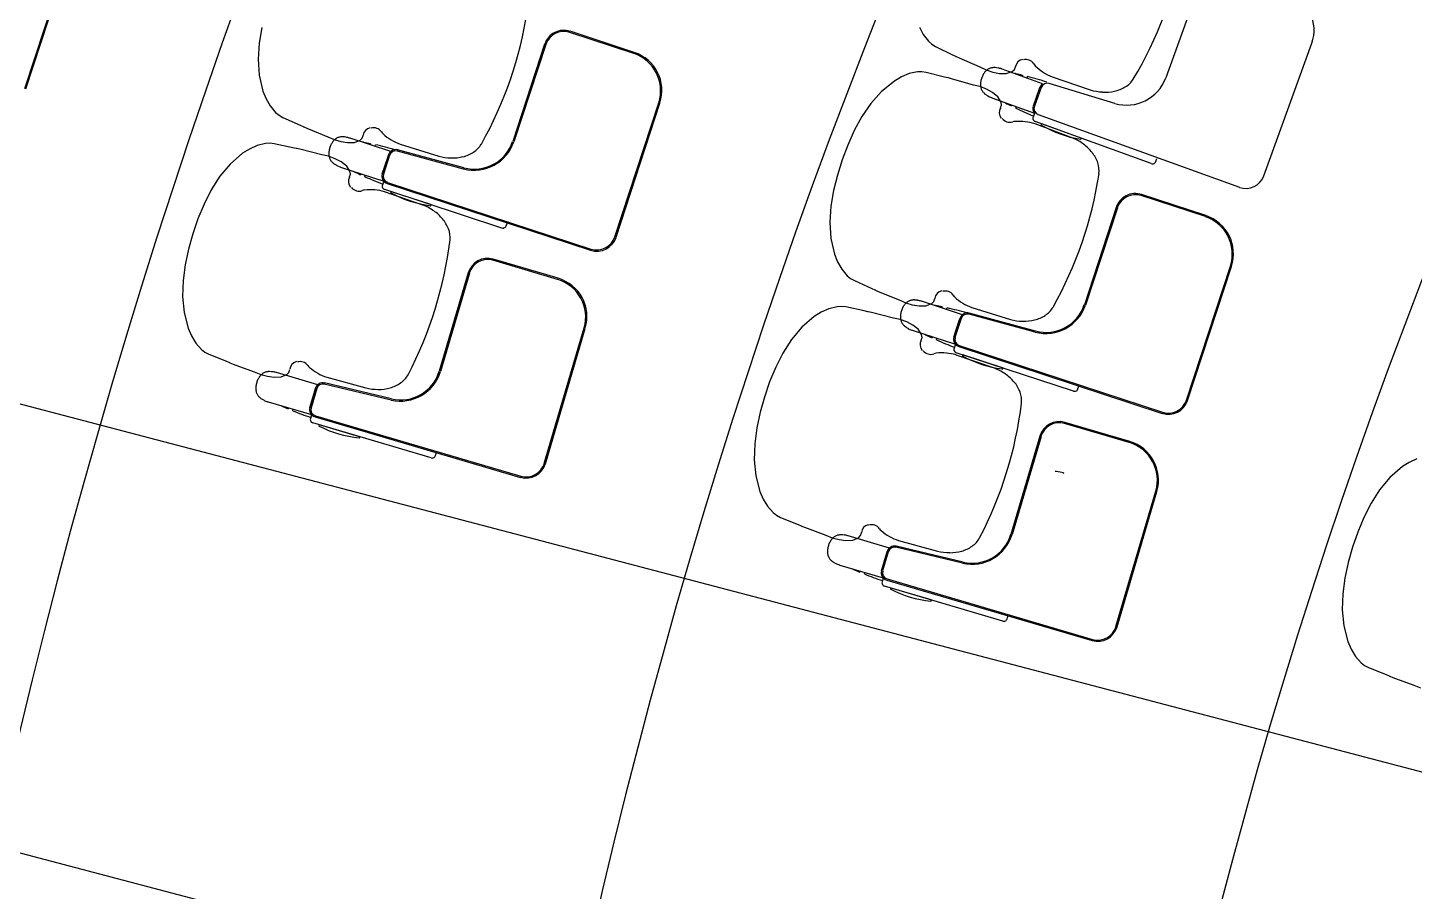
# Model space of a CAD drawing. Extents: x 324 to 2190, y 315 to 1855.
# Drawn here: x 653.1 to 763.3, y 1452 to 1520.6 of the extents above; entities that cross this region are included whole.
import ezdxf

# ---------------------------------------------------------------- set-up
doc = ezdxf.new("R2010")
doc.units = 0
doc.header["$LTSCALE"] = 48
doc.header["$MEASUREMENT"] = 0
doc.layers.add('first flr', color=8, linetype='CONTINUOUS')

msp = doc.modelspace()

# ---------------------------------------------------------------- linework, layer by layer
at = {"layer": 'first flr'}
for p, q in [((652.84, 1515.83), (656.34, 1526.48)), ((652.93, 1515.8), (656.42, 1526.45)), ((746.32, 1524.32), (743.55, 1516.67)), ((701.26, 1518.61), (696.16, 1520.28)), ((701.28, 1518.69), (696.19, 1520.37)), ((694.16, 1519.34), (691.63, 1511.61)), ((694.25, 1519.31), (691.72, 1511.58)), ((751.35, 1508.87), (755.16, 1519.42)), ((733.75, 1516.2), (730.54, 1517.36)), ((732.17, 1516.87), (732.14, 1516.78)), ((732.5, 1516.65), (732.55, 1516.77)), ((733.65, 1515.91), (733.11, 1514.41)), ((739.49, 1514.63), (734.27, 1516.22)), ((734.51, 1516.75), (737.55, 1515.71)), ((699.75, 1504.02), (703.24, 1514.68)), ((729.72, 1515.09), (733.11, 1513.87)), ((699.84, 1504), (703.33, 1514.65)), ((731.32, 1514.51), (731.29, 1514.43)), ((731.64, 1514.26), (731.68, 1514.38)), ((733.11, 1513.86), (733, 1513.55)), ((733.41, 1513.76), (749.42, 1507.97)), ((798.64, 1452.37), (566.36, 1513.34)), ((736.16, 1511.87), (733.16, 1513.01)), ((742.4, 1509.85), (733.17, 1513.19)), ((733.66, 1512.99), (733.64, 1512.95)), ((736.81, 1511.88), (733.69, 1513)), ((681.93, 1510.81), (678.7, 1511.88)), ((680.33, 1511.43), (680.31, 1511.35)), ((682.68, 1511.39), (685.75, 1510.44)), ((736.81, 1511.8), (736.82, 1511.84)), ((680.67, 1511.23), (680.71, 1511.35)), ((681.76, 1510.55), (681.26, 1509.03)), ((681.84, 1510.52), (681.35, 1509)), ((687.72, 1509.42), (682.46, 1510.85)), ((687.75, 1509.51), (682.48, 1510.94)), ((677.94, 1509.58), (681.37, 1508.46)), ((742.76, 1510.02), (742.84, 1510.25)), ((679.56, 1509.06), (679.53, 1508.97)), ((679.88, 1508.81), (679.92, 1508.94)), ((681.37, 1508.46), (681.27, 1508.15)), ((681.64, 1508.27), (697.82, 1502.97)), ((681.67, 1508.36), (697.85, 1503.06)), ((684.48, 1506.56), (681.44, 1507.61)), ((690.77, 1504.73), (681.45, 1507.79)), ((681.94, 1507.6), (681.93, 1507.56)), ((685.12, 1506.59), (681.98, 1507.62)), ((746.7, 1505.64), (741.6, 1507.31)), ((746.73, 1505.72), (741.63, 1507.4)), ((685.13, 1506.51), (685.14, 1506.55)), ((739.61, 1506.37), (737.08, 1498.64)), ((739.7, 1506.34), (737.16, 1498.61)), ((691.12, 1504.91), (691.2, 1505.14)), ((695.2, 1500.65), (690.06, 1502.17)), ((695.23, 1500.74), (690.08, 1502.25)), ((745.2, 1491.06), (748.69, 1501.71)), ((745.29, 1491.03), (748.78, 1501.68)), ((688.09, 1501.17), (685.79, 1493.36)), ((688.18, 1501.14), (685.88, 1493.34)), ((727.38, 1497.84), (724.14, 1498.91)), ((725.78, 1498.46), (725.75, 1498.38)), ((726.12, 1498.26), (726.16, 1498.38)), ((728.13, 1498.42), (731.2, 1497.47)), ((727.2, 1497.58), (726.71, 1496.06)), ((727.29, 1497.55), (726.79, 1496.03)), ((733.17, 1496.45), (727.91, 1497.88)), ((733.19, 1496.54), (727.93, 1497.97)), ((694.14, 1486.03), (697.31, 1496.79)), ((694.23, 1486), (697.4, 1496.76)), ((723.39, 1496.61), (726.82, 1495.49)), ((725, 1496.09), (724.97, 1496)), ((725.33, 1495.84), (725.37, 1495.97)), ((726.82, 1495.49), (726.72, 1495.18)), ((736.22, 1491.77), (726.89, 1494.82)), ((727.09, 1495.31), (743.26, 1490)), ((727.12, 1495.39), (743.29, 1490.09)), ((729.93, 1493.59), (726.89, 1494.64)), ((727.39, 1494.63), (727.38, 1494.59)), ((730.57, 1493.62), (727.42, 1494.65)), ((676.13, 1492.27), (672.86, 1493.24)), ((676.86, 1492.87), (679.95, 1492.02)), ((730.58, 1493.54), (730.59, 1493.58)), ((675.96, 1492), (675.51, 1490.47)), ((676.05, 1491.97), (675.6, 1490.45)), ((681.96, 1491.06), (676.65, 1492.32)), ((681.98, 1491.15), (676.67, 1492.42)), ((736.57, 1491.94), (736.65, 1492.17)), ((672.18, 1490.92), (675.63, 1489.91)), ((673.8, 1490.44), (673.78, 1490.36)), ((674.14, 1490.21), (674.17, 1490.33)), ((675.64, 1489.9), (675.54, 1489.59)), ((675.91, 1489.73), (692.24, 1484.92)), ((675.94, 1489.82), (692.27, 1485.01)), ((685.15, 1486.47), (675.73, 1489.24)), ((676.23, 1489.06), (676.22, 1489.02)), ((679.44, 1488.15), (676.27, 1489.08)), ((740.65, 1487.68), (735.5, 1489.2)), ((740.68, 1487.77), (735.53, 1489.28)), ((679.45, 1488.07), (679.46, 1488.11)), ((733.54, 1488.2), (731.24, 1480.39)), ((733.63, 1488.17), (731.33, 1480.37)), ((685.49, 1486.66), (685.56, 1486.89)), ((735.41, 1485.28), (735.38, 1485.2)), ((739.59, 1473.06), (742.76, 1483.82)), ((739.68, 1473.03), (742.85, 1483.79)), ((789.78, 1419), (557.85, 1479.88)), ((721.58, 1479.3), (718.31, 1480.27)), ((727.43, 1478.18), (722.12, 1479.45)), ((722.31, 1479.9), (725.4, 1479.05)), ((721.41, 1479.03), (720.96, 1477.5)), ((721.49, 1479), (721.04, 1477.48)), ((727.4, 1478.09), (722.1, 1479.36)), ((717.63, 1477.95), (721.08, 1476.94)), ((719.25, 1477.47), (719.23, 1477.39)), ((719.59, 1477.24), (719.62, 1477.37)), ((721.08, 1476.93), (720.99, 1476.62)), ((730.59, 1473.5), (721.18, 1476.27)), ((721.36, 1476.76), (737.69, 1471.95)), ((721.39, 1476.85), (737.72, 1472.04)), ((721.68, 1476.09), (721.67, 1476.05)), ((724.89, 1475.18), (721.72, 1476.11)), ((724.9, 1475.1), (724.91, 1475.14)), ((730.94, 1473.69), (731.01, 1473.92))]:
    msp.add_line(p, q, dxfattribs=at)
at = {"layer": 'first flr', "linetype": 'Continuous'}
for points in [[(671.69, 1520.68), (671.48, 1519.43), (671.4, 1518.16), (671.48, 1516.88), (671.77, 1515.62), (672.02, 1515.01), (672.34, 1514.43), (672.78, 1513.91), (673.05, 1513.69), (673.35, 1513.52), (674.72, 1512.9), (674.97, 1512.79), (674.99, 1512.78), (675.02, 1512.77), (675.25, 1512.67), (676.92, 1511.99), (677.42, 1511.76), (677.95, 1511.61), (678.49, 1511.53), (679.04, 1511.52), (679.49, 1511.71), (679.67, 1511.87), (679.74, 1512.09), (679.74, 1512.11)], [(723.96, 1520.69), (724.27, 1520.1), (724.69, 1519.57), (724.95, 1519.34), (725.25, 1519.16), (726.6, 1518.5), (726.84, 1518.39), (726.87, 1518.37), (726.89, 1518.36), (727.12, 1518.25), (728.77, 1517.53), (729.26, 1517.29), (729.79, 1517.11), (730.33, 1517.02), (730.87, 1517), (731.33, 1517.17), (731.51, 1517.32), (731.6, 1517.54), (731.6, 1517.56)], [(730.4, 1514.26), (730.42, 1514.28), (730.49, 1514.5), (730.45, 1514.73), (730.21, 1515.16), (729.78, 1515.49), (729.3, 1515.76), (728.79, 1515.97), (728.25, 1516.09), (726.52, 1516.59), (726.27, 1516.66), (726.22, 1516.67), (725.96, 1516.73), (724.5, 1517.09), (724.16, 1517.15), (723.81, 1517.14), (723.15, 1517), (722.53, 1516.74), (721.97, 1516.41), (720.96, 1515.59), (720.11, 1514.64), (719.39, 1513.59), (718.78, 1512.48), (718.26, 1511.32), (717.82, 1510.14), (717.44, 1508.94), (717.14, 1507.71), (716.93, 1506.46), (716.85, 1505.19), (716.93, 1503.91), (717.22, 1502.65), (717.46, 1502.04), (717.79, 1501.46), (718.23, 1500.94), (718.49, 1500.72), (718.79, 1500.55), (720.17, 1499.93), (720.41, 1499.82), (720.44, 1499.81), (720.46, 1499.8), (720.69, 1499.7), (722.36, 1499.02), (722.87, 1498.79), (723.39, 1498.64), (723.94, 1498.56), (724.48, 1498.55), (724.94, 1498.74), (725.11, 1498.9), (725.19, 1499.12), (725.19, 1499.14)], [(733.02, 1514.44), (733.52, 1515.82), (733.56, 1515.94)], [(678.65, 1508.77), (678.66, 1508.79), (678.73, 1509.01), (678.68, 1509.25), (678.43, 1509.66), (677.99, 1509.98), (677.5, 1510.24), (676.98, 1510.43), (676.44, 1510.54), (674.7, 1510.99), (674.45, 1511.04), (674.4, 1511.05), (674.14, 1511.11), (672.66, 1511.43), (672.32, 1511.47), (671.97, 1511.45), (671.32, 1511.29), (670.71, 1511.01), (670.15, 1510.67), (669.17, 1509.82), (668.35, 1508.84), (667.66, 1507.77), (667.09, 1506.64), (666.6, 1505.47), (666.19, 1504.27), (665.85, 1503.06), (665.59, 1501.82), (665.42, 1500.56), (665.38, 1499.29), (665.5, 1498.02), (665.83, 1496.77), (666.09, 1496.16), (666.43, 1495.59), (666.88, 1495.09), (667.16, 1494.88), (667.46, 1494.71), (668.86, 1494.14), (669.1, 1494.04), (669.13, 1494.03), (669.15, 1494.02), (669.39, 1493.92), (671.08, 1493.3), (671.59, 1493.09), (672.12, 1492.95), (672.67, 1492.88), (673.21, 1492.9), (673.66, 1493.09), (673.83, 1493.26), (673.9, 1493.48), (673.9, 1493.5)], [(681.26, 1509.03), (681.72, 1510.42), (681.76, 1510.55)], [(724.1, 1495.8), (724.11, 1495.82), (724.18, 1496.04), (724.13, 1496.28), (723.87, 1496.69), (723.43, 1497.02), (722.95, 1497.27), (722.43, 1497.46), (721.89, 1497.57), (720.14, 1498.02), (719.9, 1498.07), (719.85, 1498.08), (719.58, 1498.14), (718.11, 1498.46), (717.76, 1498.5), (717.42, 1498.48), (716.76, 1498.32), (716.16, 1498.04), (715.6, 1497.7), (714.62, 1496.85), (713.8, 1495.87), (713.11, 1494.8), (712.54, 1493.67), (712.05, 1492.5), (711.64, 1491.3), (711.3, 1490.09), (711.04, 1488.85), (710.87, 1487.59), (710.83, 1486.32), (710.95, 1485.05), (711.27, 1483.8), (711.54, 1483.19), (711.88, 1482.62), (712.33, 1482.12), (712.6, 1481.91), (712.91, 1481.74), (714.31, 1481.17), (714.55, 1481.07), (714.58, 1481.06), (714.6, 1481.05), (714.83, 1480.95), (716.52, 1480.33), (717.03, 1480.12), (717.57, 1479.98), (718.11, 1479.91), (718.66, 1479.93), (719.11, 1480.12), (719.28, 1480.29), (719.35, 1480.51), (719.35, 1480.53)], [(726.71, 1496.06), (727.16, 1497.45), (727.2, 1497.58)], [(675.51, 1490.47), (675.92, 1491.88), (675.96, 1492)], [(763.52, 1486.39), (762.91, 1486.11), (762.36, 1485.77), (761.37, 1484.92), (760.55, 1483.94), (759.87, 1482.87), (759.29, 1481.74), (758.81, 1480.57), (758.4, 1479.37), (758.06, 1478.16), (757.79, 1476.92), (757.63, 1475.66), (757.58, 1474.39), (757.7, 1473.12), (758.03, 1471.87), (758.29, 1471.26), (758.64, 1470.69), (759.09, 1470.19), (759.36, 1469.98), (759.67, 1469.81), (761.06, 1469.24), (761.31, 1469.14), (761.34, 1469.13), (761.36, 1469.12), (761.59, 1469.02), (763.28, 1468.4), (763.79, 1468.19)], [(720.96, 1477.5), (721.37, 1478.91), (721.41, 1479.03)]]:
    msp.add_lwpolyline(points, dxfattribs=at)
at = {"layer": 'first flr'}
for centre, radius, start, end in [((1177.15, 1339.99), 539.34, 152.2676, 207.5287), ((1177.15, 1339.99), 491.34, 150.8026, 208.9269), ((1177.15, 1339.99), 443.34, 149.0055, 210.6408), ((713.96, 1532.8), 31.51, 328.9859, 349.4842), ((752.2, 1520.46), 3.14, 340.6339, 69.5791), ((661.65, 1526.81), 31.51, 330.7289, 351.2272), ((695.69, 1518.84), 1.6, 71.8496, 161.8496), ((695.7, 1518.82), 1.53, 72.5284, 161.1707), ((700.25, 1515.63), 3.14, 342.3769, 71.3221), ((700.29, 1515.65), 3.2, 341.8513, 71.8478), ((732.3, 1517.44), 0.706, 100.658, 170.3688), ((732.41, 1517.36), 0.768, 33.1193, 102.8301), ((731.24, 1515.78), 2.49, 152.5052, 159.2402), ((730.21, 1516.29), 1.34, 145.875, 151.28), ((730.15, 1516.34), 1.26, 140.7626, 146.0653), ((729.96, 1516.49), 1.02, 134.4697, 140.7303), ((729.92, 1516.52), 0.966, 127.6596, 134.3495), ((729.9, 1516.55), 0.935, 120.7312, 127.7551), ((729.87, 1516.61), 0.867, 113.1708, 120.6865), ((729.88, 1516.59), 0.886, 105.7194, 113.0881), ((729.91, 1516.48), 1, 99.0534, 105.6818), ((729.92, 1516.4), 1.08, 93.0636, 99.1451), ((729.93, 1516.26), 1.23, 87.5989, 92.9381), ((729.92, 1516), 1.48, 78.1932, 87.6472), ((729.54, 1514.44), 3.09, 71.8224, 77.3228), ((730.31, 1516.76), 0.642, 68.7511, 72.2886), ((731.57, 1516.68), 0.32, 77.4742, 94.8904), ((725.12, 1487.67), 30.03, 76.4315, 77.4742), ((734.33, 1518.66), 1.55, 214.5882, 221.7474), ((735.96, 1520.44), 3.96, 225.3201, 248.6055), ((730.07, 1516.13), 1.26, 174.1478, 179.4505), ((729.83, 1516.13), 1.02, 179.4828, 185.7433), ((730.15, 1516.13), 1.34, 168.9331, 174.3381), ((729.78, 1516.13), 0.966, 185.8635, 192.5535), ((731.27, 1515.85), 2.49, 160.9729, 167.7078), ((729.75, 1516.12), 0.935, 192.458, 199.4819), ((729.68, 1516.1), 0.867, 199.5266, 207.0423), ((725.12, 1487.67), 30.03, 72.6058, 75.6902), ((734.13, 1515.73), 0.601, 129.0942, 160.1065), ((734.13, 1515.73), 0.508, 73.1066, 160.1066), ((738.9, 1518.31), 2.76, 281.9159, 301.1524), ((740.43, 1517.83), 3.33, 253.6461, 339.5671), ((739.29, 1517.65), 2, 301.4305, 327.0433), ((729.7, 1516.11), 0.886, 207.125, 214.4937), ((729.79, 1516.17), 1, 214.5313, 221.1597), ((729.86, 1516.23), 1.08, 221.068, 227.1494), ((729.95, 1516.33), 1.23, 227.275, 232.6141), ((730.11, 1516.54), 1.48, 232.5659, 242.0199), ((730.82, 1517.98), 3.09, 242.8903, 248.3907), ((729.93, 1515.7), 0.642, 247.9249, 251.4624), ((730.94, 1514.96), 0.32, 225.388, 242.7388), ((744.55, 1541.37), 30.03, 242.7388, 243.7815), ((738.68, 1519.31), 3.77, 252.5451, 267.6021), ((738.74, 1518.93), 3.4, 266.3747, 282.4141), ((731.02, 1513.91), 0.706, 149.8443, 219.5551), ((744.55, 1541.37), 30.03, 244.5229, 247.44), ((733.58, 1514.24), 0.601, 160.1065, 218.0014), ((733.58, 1514.24), 0.508, 160.1065, 250.1065), ((680.44, 1512.01), 0.706, 102.401, 172.1118), ((680.56, 1511.93), 0.768, 34.8623, 104.5731), ((731.16, 1513.9), 0.768, 217.383, 287.0937), ((731.8, 1511.67), 1.55, 98.4657, 105.6248), ((731.91, 1509.25), 3.96, 71.6075, 94.893), ((733.26, 1513.46), 0.275, 159.8757, 221.367), ((733.26, 1513.44), 0.261, 218.0764, 250.5702), ((733.67, 1512.94), 0.028, 161.1065, 239.25), ((733.68, 1512.98), 0.028, 70.1065, 161.1065), ((738.16, 1520.49), 8.81, 239.25, 260.9631), ((679.44, 1510.32), 2.49, 154.2482, 160.9832), ((678.4, 1510.79), 1.34, 147.618, 153.0229), ((678.33, 1510.84), 1.26, 142.5056, 147.8083), ((678.14, 1510.99), 1.02, 136.2127, 142.4733), ((678.1, 1511.02), 0.966, 129.4026, 136.0925), ((678.08, 1511.05), 0.935, 122.4742, 129.4981), ((678.04, 1511.1), 0.867, 114.9138, 122.4295), ((678.05, 1511.09), 0.886, 107.4624, 114.8311), ((678.08, 1510.98), 1, 100.7964, 107.4248), ((678.1, 1510.9), 1.08, 94.8066, 100.8881), ((678.11, 1510.75), 1.23, 89.3419, 94.6811), ((678.11, 1510.5), 1.48, 79.9362, 89.3902), ((677.78, 1508.92), 3.09, 73.5654, 79.0658), ((678.48, 1511.27), 0.642, 70.4941, 74.0316), ((679.74, 1511.23), 0.32, 79.2172, 96.6334), ((674.18, 1482.04), 30.03, 78.1745, 79.2172), ((682.44, 1513.29), 1.55, 216.3312, 223.4904), ((684.02, 1515.12), 3.96, 227.0631, 250.3485), ((688.56, 1512.65), 3.33, 255.3891, 341.3101), ((688.58, 1512.61), 3.2, 254.8513, 341.8479), ((687.42, 1512.44), 2, 303.1735, 328.7863), ((734.73, 1508.39), 3.77, 52.611, 67.668), ((736.78, 1511.81), 0.028, 260.9631, 339.1065), ((736.8, 1511.85), 0.028, 339.1065, 70.1065), ((735.01, 1508.64), 3.4, 37.799, 53.8384), ((678.26, 1510.63), 1.26, 175.8908, 181.1935), ((678.02, 1510.63), 1.02, 181.2258, 187.4863), ((678.34, 1510.63), 1.34, 170.6761, 176.0811), ((677.97, 1510.62), 0.966, 187.6065, 194.2965), ((679.47, 1510.39), 2.49, 162.7159, 169.4508), ((677.94, 1510.61), 0.935, 194.201, 201.2248), ((677.88, 1510.59), 0.867, 201.2696, 208.7853), ((674.18, 1482.04), 30.03, 74.3488, 77.4332), ((682.33, 1510.36), 0.601, 74.8495, 161.8495), ((682.33, 1510.36), 0.601, 130.8372, 161.8495), ((682.33, 1510.36), 0.508, 74.8496, 161.8496), ((686.77, 1514.07), 3.77, 254.2881, 269.3451), ((686.84, 1513.7), 3.4, 268.1177, 284.1571), ((687.02, 1513.08), 2.76, 283.6589, 302.8954), ((735.54, 1509.01), 2.76, 19.0607, 38.2972), ((677.89, 1510.6), 0.886, 208.868, 216.2367), ((677.98, 1510.67), 1, 216.2743, 222.9027), ((678.05, 1510.72), 1.08, 222.811, 228.8924), ((678.14, 1510.83), 1.23, 229.018, 234.3571), ((678.29, 1511.04), 1.48, 234.3089, 243.7629), ((678.96, 1512.5), 3.09, 244.6332, 250.1337), ((678.13, 1510.2), 0.642, 249.6679, 253.2054), ((679.17, 1509.49), 0.32, 227.131, 244.4818), ((691.97, 1536.3), 30.03, 244.4818, 245.5245), ((736.25, 1509.27), 2, 353.1698, 18.7826), ((742.49, 1510.14), 0.304, 251.9951, 279.7844), ((742.49, 1510.12), 0.286, 284.4989, 339.0832), ((679.27, 1508.44), 0.706, 151.5873, 221.2981), ((691.97, 1536.3), 30.03, 246.2659, 249.183), ((681.83, 1508.85), 0.601, 161.8495, 219.7444), ((681.83, 1508.85), 0.601, 161.8495, 251.8495), ((681.53, 1508.06), 0.275, 161.6187, 223.11), ((681.83, 1508.85), 0.508, 161.8495, 251.8495), ((707.1, 1513.84), 31.51, 330.7289, 351.2272), ((749.92, 1509.41), 1.53, 250.7854, 339.4277), ((679.41, 1508.43), 0.768, 219.126, 288.8368), ((680.13, 1506.23), 1.55, 100.2087, 107.3679), ((680.31, 1503.82), 3.96, 73.3506, 96.636), ((681.53, 1508.04), 0.261, 219.8194, 252.3132), ((681.96, 1507.55), 0.028, 162.8495, 240.993), ((681.97, 1507.59), 0.028, 71.8495, 162.8495), ((686.22, 1515.24), 8.81, 240.993, 262.7061), ((741.13, 1505.87), 1.6, 71.8496, 161.8496), ((741.14, 1505.85), 1.53, 72.5284, 161.1707), ((683.15, 1503.03), 3.77, 54.354, 69.411), ((685.1, 1506.52), 0.028, 262.7061, 340.8495), ((685.11, 1506.56), 0.028, 340.8495, 71.8495), ((683.43, 1503.29), 3.4, 39.542, 55.5814), ((683.94, 1503.68), 2.76, 20.8037, 40.0402), ((690.85, 1505.01), 0.286, 286.2419, 340.8262), ((745.7, 1502.66), 3.14, 342.3769, 71.3221), ((745.73, 1502.68), 3.2, 341.8513, 71.8478), ((655.37, 1507.64), 31.51, 332.4719, 352.9702), ((684.65, 1503.96), 2, 354.9128, 20.5256), ((690.86, 1505.03), 0.304, 253.7381, 281.5274), ((698.32, 1504.49), 1.6, 251.8496, 341.8496), ((698.3, 1504.52), 1.53, 252.5284, 341.1707), ((689.63, 1500.72), 1.6, 73.5926, 163.5926), ((689.64, 1500.7), 1.53, 74.2714, 162.9138), ((694.29, 1497.65), 3.14, 344.1199, 73.0652), ((694.33, 1497.67), 3.2, 343.5943, 73.5908), ((725.89, 1499.04), 0.706, 102.401, 172.1118), ((726.01, 1498.96), 0.768, 34.8623, 104.5731), ((727.89, 1500.32), 1.55, 216.3312, 223.4904), ((729.46, 1502.15), 3.96, 227.0631, 250.3485), ((724.91, 1497.42), 2.49, 162.7159, 169.4508), ((724.89, 1497.35), 2.49, 154.2482, 160.9832), ((723.84, 1497.83), 1.34, 147.618, 153.0229), ((723.78, 1497.87), 1.26, 142.5056, 147.8083), ((723.59, 1498.02), 1.02, 136.2127, 142.4733), ((723.55, 1498.05), 0.966, 129.4026, 136.0925), ((723.53, 1498.08), 0.935, 122.4742, 129.4981), ((723.49, 1498.14), 0.867, 114.9138, 122.4295), ((723.5, 1498.12), 0.886, 107.4624, 114.8311), ((723.53, 1498.01), 1, 100.7964, 107.4248), ((723.55, 1497.93), 1.08, 94.8066, 100.8881), ((723.56, 1497.79), 1.23, 89.3419, 94.6811), ((723.56, 1497.53), 1.48, 79.9362, 89.3902), ((723.23, 1495.95), 3.09, 73.5654, 79.0658), ((723.93, 1498.3), 0.642, 70.4941, 74.0316), ((725.19, 1498.26), 0.32, 79.2172, 96.6334), ((719.63, 1469.07), 30.03, 78.1745, 79.2172), ((719.63, 1469.07), 30.03, 74.3488, 77.4332), ((734.01, 1499.68), 3.33, 255.3891, 341.3101), ((734.03, 1499.64), 3.2, 254.8513, 341.8479), ((732.87, 1499.47), 2, 303.1735, 328.7863), ((723.79, 1497.66), 1.34, 170.6761, 176.0811), ((723.71, 1497.66), 1.26, 175.8908, 181.1935), ((723.47, 1497.66), 1.02, 181.2258, 187.4863), ((723.42, 1497.65), 0.966, 187.6065, 194.2965), ((723.39, 1497.64), 0.935, 194.201, 201.2248), ((723.32, 1497.62), 0.867, 201.2696, 208.7853), ((723.34, 1497.63), 0.886, 208.868, 216.2367), ((723.43, 1497.7), 1, 216.2743, 222.9027), ((727.77, 1497.39), 0.601, 74.8495, 161.8495), ((727.77, 1497.39), 0.601, 130.8372, 161.8495), ((727.77, 1497.39), 0.508, 74.8496, 161.8496), ((732.22, 1501.1), 3.77, 254.2881, 269.3451), ((732.29, 1500.73), 3.4, 268.1177, 284.1571), ((732.47, 1500.11), 2.76, 283.6589, 302.8954), ((723.49, 1497.75), 1.08, 222.811, 228.8924), ((723.58, 1497.86), 1.23, 229.018, 234.3571), ((723.74, 1498.07), 1.48, 234.3089, 243.7629), ((724.4, 1499.53), 3.09, 244.6332, 250.1337), ((723.58, 1497.23), 0.642, 249.6679, 253.2054), ((724.62, 1496.52), 0.32, 227.131, 244.4818), ((737.42, 1523.33), 30.03, 244.4818, 245.5245), ((727.28, 1495.88), 0.601, 161.8495, 219.7444), ((727.28, 1495.88), 0.601, 161.8495, 251.8495), ((727.28, 1495.88), 0.508, 161.8495, 251.8495), ((724.72, 1495.47), 0.706, 151.5873, 221.2981), ((724.86, 1495.46), 0.768, 219.126, 288.8368), ((737.42, 1523.33), 30.03, 246.2659, 249.183), ((726.98, 1495.09), 0.275, 161.6187, 223.11), ((726.97, 1495.07), 0.261, 219.8194, 252.3132), ((674.6, 1493.43), 0.706, 104.144, 173.8548), ((674.72, 1493.35), 0.768, 36.6054, 106.3161), ((676.56, 1494.76), 1.55, 218.0742, 225.2334), ((725.57, 1493.26), 1.55, 100.2087, 107.3679), ((725.76, 1490.85), 3.96, 73.3506, 96.636), ((727.4, 1494.58), 0.028, 162.8495, 240.993), ((727.42, 1494.62), 0.028, 71.8495, 162.8495), ((731.66, 1502.27), 8.81, 240.993, 262.7061), ((673.65, 1491.71), 2.49, 155.9913, 162.7262), ((672.59, 1492.15), 1.34, 149.361, 154.766), ((672.53, 1492.19), 1.26, 144.2486, 149.5513), ((672.33, 1492.33), 1.02, 137.9557, 144.2163), ((672.29, 1492.37), 0.966, 131.1456, 137.8356), ((672.27, 1492.39), 0.935, 124.2172, 131.2411), ((672.23, 1492.45), 0.867, 116.6568, 124.1725), ((672.24, 1492.43), 0.886, 109.2054, 116.5741), ((672.28, 1492.32), 1, 102.5394, 109.1678), ((672.3, 1492.24), 1.08, 96.5497, 102.6311), ((672.31, 1492.1), 1.23, 91.0849, 96.4241), ((672.32, 1491.84), 1.48, 81.6792, 91.1332), ((672.04, 1490.26), 3.09, 75.3084, 80.8088), ((672.66, 1492.62), 0.642, 72.2371, 75.7746), ((678.08, 1496.64), 3.96, 228.8061, 252.0916), ((682.7, 1494.31), 3.33, 257.1321, 343.0531), ((682.72, 1494.27), 3.2, 256.5943, 343.5909), ((681.57, 1494.06), 2, 304.9165, 330.5293), ((728.6, 1490.06), 3.77, 54.354, 69.411), ((730.55, 1493.55), 0.028, 262.7061, 340.8495), ((730.56, 1493.59), 0.028, 340.8495, 71.8495), ((728.88, 1490.32), 3.4, 39.542, 55.5814), ((672.47, 1491.98), 1.26, 177.6338, 182.9365), ((672.54, 1491.98), 1.34, 172.4191, 177.8241), ((672.23, 1491.97), 1.02, 182.9688, 189.2294), ((673.67, 1491.78), 2.49, 164.4589, 171.1939), ((672.17, 1491.96), 0.966, 189.3495, 196.0395), ((672.14, 1491.95), 0.935, 195.944, 202.9679), ((672.08, 1491.93), 0.867, 203.0126, 210.5283), ((676.53, 1491.83), 0.601, 76.5926, 163.5926), ((676.53, 1491.83), 0.601, 132.5802, 163.5926), ((676.53, 1491.83), 0.508, 76.5926, 163.5926), ((680.86, 1495.68), 3.77, 256.0311, 271.0881), ((680.94, 1495.3), 3.4, 269.8607, 285.9001), ((681.14, 1494.69), 2.76, 285.4019, 304.6384), ((729.39, 1490.72), 2.76, 20.8037, 40.0402), ((730.09, 1490.99), 2, 354.9128, 20.5256), ((736.3, 1492.06), 0.304, 253.7381, 281.5274), ((736.3, 1492.04), 0.286, 286.2419, 340.8262), ((672.09, 1491.94), 0.886, 210.611, 217.9797), ((672.18, 1492.01), 1, 218.0173, 224.6457), ((672.25, 1492.07), 1.08, 224.554, 230.6355), ((672.33, 1492.18), 1.23, 230.761, 236.1002), ((672.48, 1492.39), 1.48, 236.0519, 245.5059), ((673.1, 1493.87), 3.09, 246.3763, 251.8767), ((672.34, 1491.54), 0.642, 251.411, 254.9485), ((673.41, 1490.86), 0.32, 228.874, 246.2249), ((685.38, 1518.06), 30.03, 246.2249, 247.2676), ((676.08, 1490.3), 0.601, 163.5926, 253.5926), ((676.08, 1490.3), 0.601, 163.5926, 221.4875), ((676.08, 1490.3), 0.508, 163.5925, 253.5925), ((700.81, 1494.67), 31.51, 332.4719, 352.9702), ((743.76, 1491.53), 1.6, 251.8496, 341.8496), ((743.75, 1491.55), 1.53, 252.5284, 341.1707), ((685.38, 1518.06), 30.03, 248.0089, 250.926), ((675.81, 1489.51), 0.275, 163.3617, 224.853), ((675.81, 1489.49), 0.261, 221.5625, 254.0562), ((735.08, 1487.75), 1.6, 73.5926, 163.5926), ((676.25, 1489.02), 0.028, 164.5926, 242.736), ((676.26, 1489.05), 0.028, 73.5926, 164.5926), ((680.27, 1496.83), 8.81, 242.736, 264.4491), ((735.09, 1487.73), 1.53, 74.2714, 162.9138), ((679.42, 1488.08), 0.028, 264.4491, 342.5926), ((679.44, 1488.12), 0.028, 342.5926, 73.5926), ((739.74, 1484.68), 3.14, 344.1199, 73.0652), ((739.77, 1484.7), 3.2, 343.5943, 73.5908), ((685.22, 1486.76), 0.304, 255.4811, 283.2704), ((685.22, 1486.74), 0.286, 287.9849, 342.5692), ((692.69, 1486.46), 1.6, 253.5926, 343.5926), ((692.68, 1486.48), 1.53, 254.2714, 342.9138), ((734.81, 1485.06), 0.32, 80.4126, 97.8287), ((729.87, 1455.77), 30.03, 79.3699, 80.4126), ((720.05, 1480.46), 0.706, 104.144, 173.8548), ((720.17, 1480.38), 0.768, 36.6054, 106.3161), ((722.01, 1481.79), 1.55, 218.0742, 225.2334), ((723.53, 1483.67), 3.96, 228.8061, 252.0916), ((719.12, 1478.81), 2.49, 164.4589, 171.1939), ((719.1, 1478.74), 2.49, 155.9913, 162.7262), ((718.04, 1479.18), 1.34, 149.361, 154.766), ((717.97, 1479.22), 1.26, 144.2486, 149.5513), ((717.78, 1479.36), 1.02, 137.9557, 144.2163), ((717.74, 1479.4), 0.966, 131.1456, 137.8356), ((717.72, 1479.42), 0.935, 124.2172, 131.2411), ((717.68, 1479.48), 0.867, 116.6568, 124.1725), ((717.69, 1479.46), 0.886, 109.2054, 116.5741), ((717.72, 1479.35), 1, 102.5394, 109.1678), ((717.74, 1479.27), 1.08, 96.5497, 102.6311), ((717.76, 1479.13), 1.23, 91.0849, 96.4241), ((717.76, 1478.87), 1.48, 81.6792, 91.1332), ((717.48, 1477.29), 3.09, 75.3084, 80.8088), ((718.11, 1479.65), 0.642, 72.2371, 75.7746), ((721.98, 1478.86), 0.601, 76.5926, 163.5926), ((726.59, 1481.72), 2.76, 285.4019, 304.6384), ((728.14, 1481.34), 3.33, 257.1321, 343.0531), ((728.17, 1481.3), 3.2, 256.5943, 343.5909), ((727.01, 1481.09), 2, 304.9165, 330.5293), ((717.99, 1479.01), 1.34, 172.4191, 177.8241), ((717.91, 1479.01), 1.26, 177.6338, 182.9365), ((717.67, 1479), 1.02, 182.9688, 189.2294), ((717.62, 1478.99), 0.966, 189.3495, 196.0395), ((717.59, 1478.98), 0.935, 195.944, 202.9679), ((717.53, 1478.96), 0.867, 203.0126, 210.5283), ((717.54, 1478.97), 0.886, 210.611, 217.9797), ((717.63, 1479.04), 1, 218.0173, 224.6457), ((717.69, 1479.1), 1.08, 224.554, 230.6355), ((721.98, 1478.86), 0.601, 132.5802, 163.5926), ((721.98, 1478.86), 0.508, 76.5926, 163.5926), ((726.31, 1482.71), 3.77, 256.0311, 271.0881), ((726.39, 1482.33), 3.4, 269.8607, 285.9001), ((717.78, 1479.21), 1.23, 230.761, 236.1002), ((717.93, 1479.42), 1.48, 236.0519, 245.5059), ((718.55, 1480.9), 3.09, 246.3763, 251.8767), ((717.79, 1478.57), 0.642, 251.411, 254.9485), ((718.85, 1477.9), 0.32, 228.874, 246.2249), ((730.83, 1505.09), 30.03, 246.2249, 247.2676), ((730.83, 1505.09), 30.03, 248.0089, 250.926), ((721.53, 1477.33), 0.601, 163.5926, 253.5926), ((721.53, 1477.33), 0.601, 163.5926, 221.4875), ((721.53, 1477.33), 0.508, 163.5925, 253.5925), ((721.26, 1476.54), 0.275, 163.3617, 224.853), ((721.25, 1476.52), 0.261, 221.5625, 254.0562), ((721.71, 1476.08), 0.028, 73.5926, 164.5926), ((721.7, 1476.05), 0.028, 164.5926, 242.736), ((725.72, 1483.86), 8.81, 242.736, 264.4491), ((724.87, 1475.11), 0.028, 264.4491, 342.5926), ((724.88, 1475.15), 0.028, 342.5926, 73.5926), ((730.67, 1473.79), 0.304, 255.4811, 283.2704), ((730.67, 1473.77), 0.286, 287.9849, 342.5692), ((738.14, 1473.49), 1.6, 253.5926, 343.5926), ((738.13, 1473.51), 1.53, 254.2714, 342.9138)]:
    msp.add_arc(centre, radius, start, end, dxfattribs=at)

doc.saveas('drawing.dxf')
